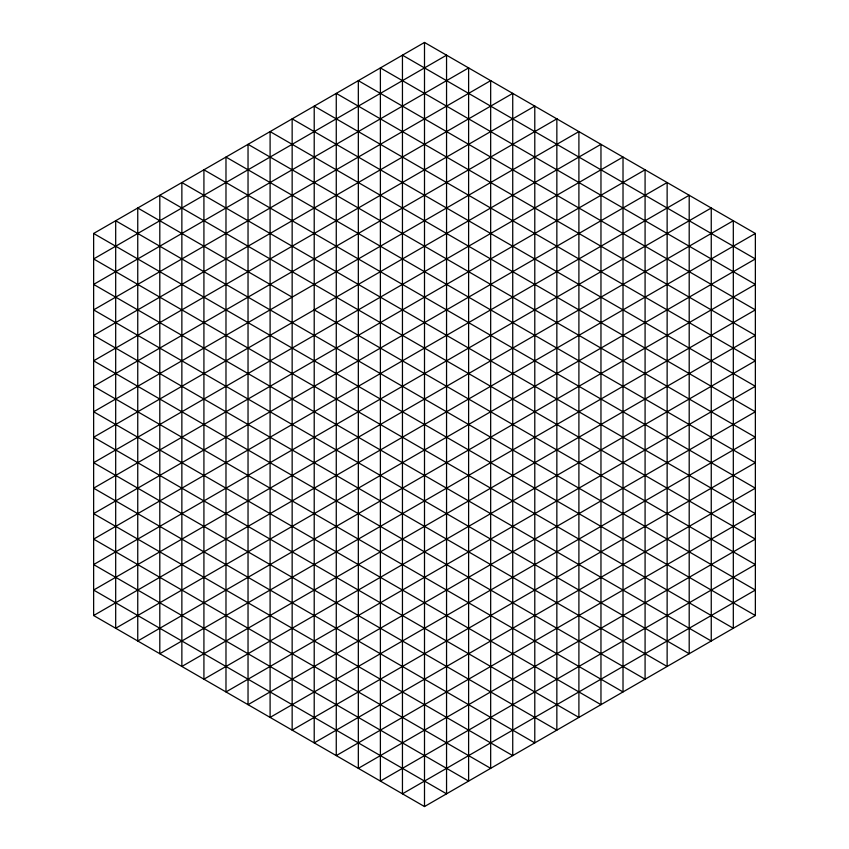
<?xml version="1.0" encoding="UTF-8"?>
<svg xmlns="http://www.w3.org/2000/svg" width="849" height="849" viewBox="0 0 849 849"><rect width="100%" height="100%" fill="white"/><g stroke="black" fill="none" stroke-linecap="round" stroke-linejoin="round"><path stroke-width="1.27" d="M93.634 233.475L424.5 42.45L755.366 233.475L755.366 615.525L424.5 806.55L93.634 615.525L93.634 233.475L755.366 615.525M93.634 615.525L755.366 233.475M292.152 297.15L137.75 208.005L137.75 640.995L755.366 284.415L380.384 67.92L380.384 781.08L755.366 564.585L314.215 309.885M424.5 42.45L424.5 806.55M446.553 55.185L93.634 258.945L733.313 628.26L733.313 220.74L93.634 590.055L446.553 793.815L446.553 55.185M468.616 67.92L93.634 284.415L711.25 640.995L711.25 208.005L93.634 564.585L468.616 781.08L468.616 67.92M490.669 80.655L93.634 309.885L689.197 653.73L689.197 195.27L93.634 539.115L490.669 768.345L490.669 80.655M512.732 93.39L93.634 335.355L667.134 666.465L667.134 182.535L93.634 513.645L512.732 755.61L512.732 93.39M534.785 106.125L93.634 360.825L645.081 679.2L645.081 169.8L93.634 488.175L534.785 742.875L534.785 106.125M556.848 118.86L93.634 386.295L623.017 691.935L623.017 157.065L93.634 462.705L556.848 730.14L556.848 118.86M578.901 131.595L93.634 411.765L600.965 704.67L600.965 144.33L93.634 437.235L578.901 717.405L578.901 131.595M755.366 258.945L115.687 628.26L115.687 220.74L755.366 590.055L402.447 793.815L402.447 55.185L755.366 258.945M755.366 309.885L159.803 653.73L159.803 195.27L755.366 539.115L358.331 768.345L358.331 80.655L755.366 309.885M755.366 335.355L181.866 666.465L181.866 182.535L755.366 513.645L336.268 755.61L336.268 93.39L755.366 335.355M755.366 360.825L203.919 679.2L203.919 169.8L755.366 488.175L314.215 742.875L314.215 106.125L755.366 360.825M755.366 386.295L225.983 691.935L225.983 157.065L755.366 462.705L292.152 730.14L292.152 118.86L755.366 386.295M755.366 411.765L248.035 704.67L248.035 144.33L755.366 437.235L270.099 717.405L270.099 131.595L755.366 411.765"/></g></svg>
